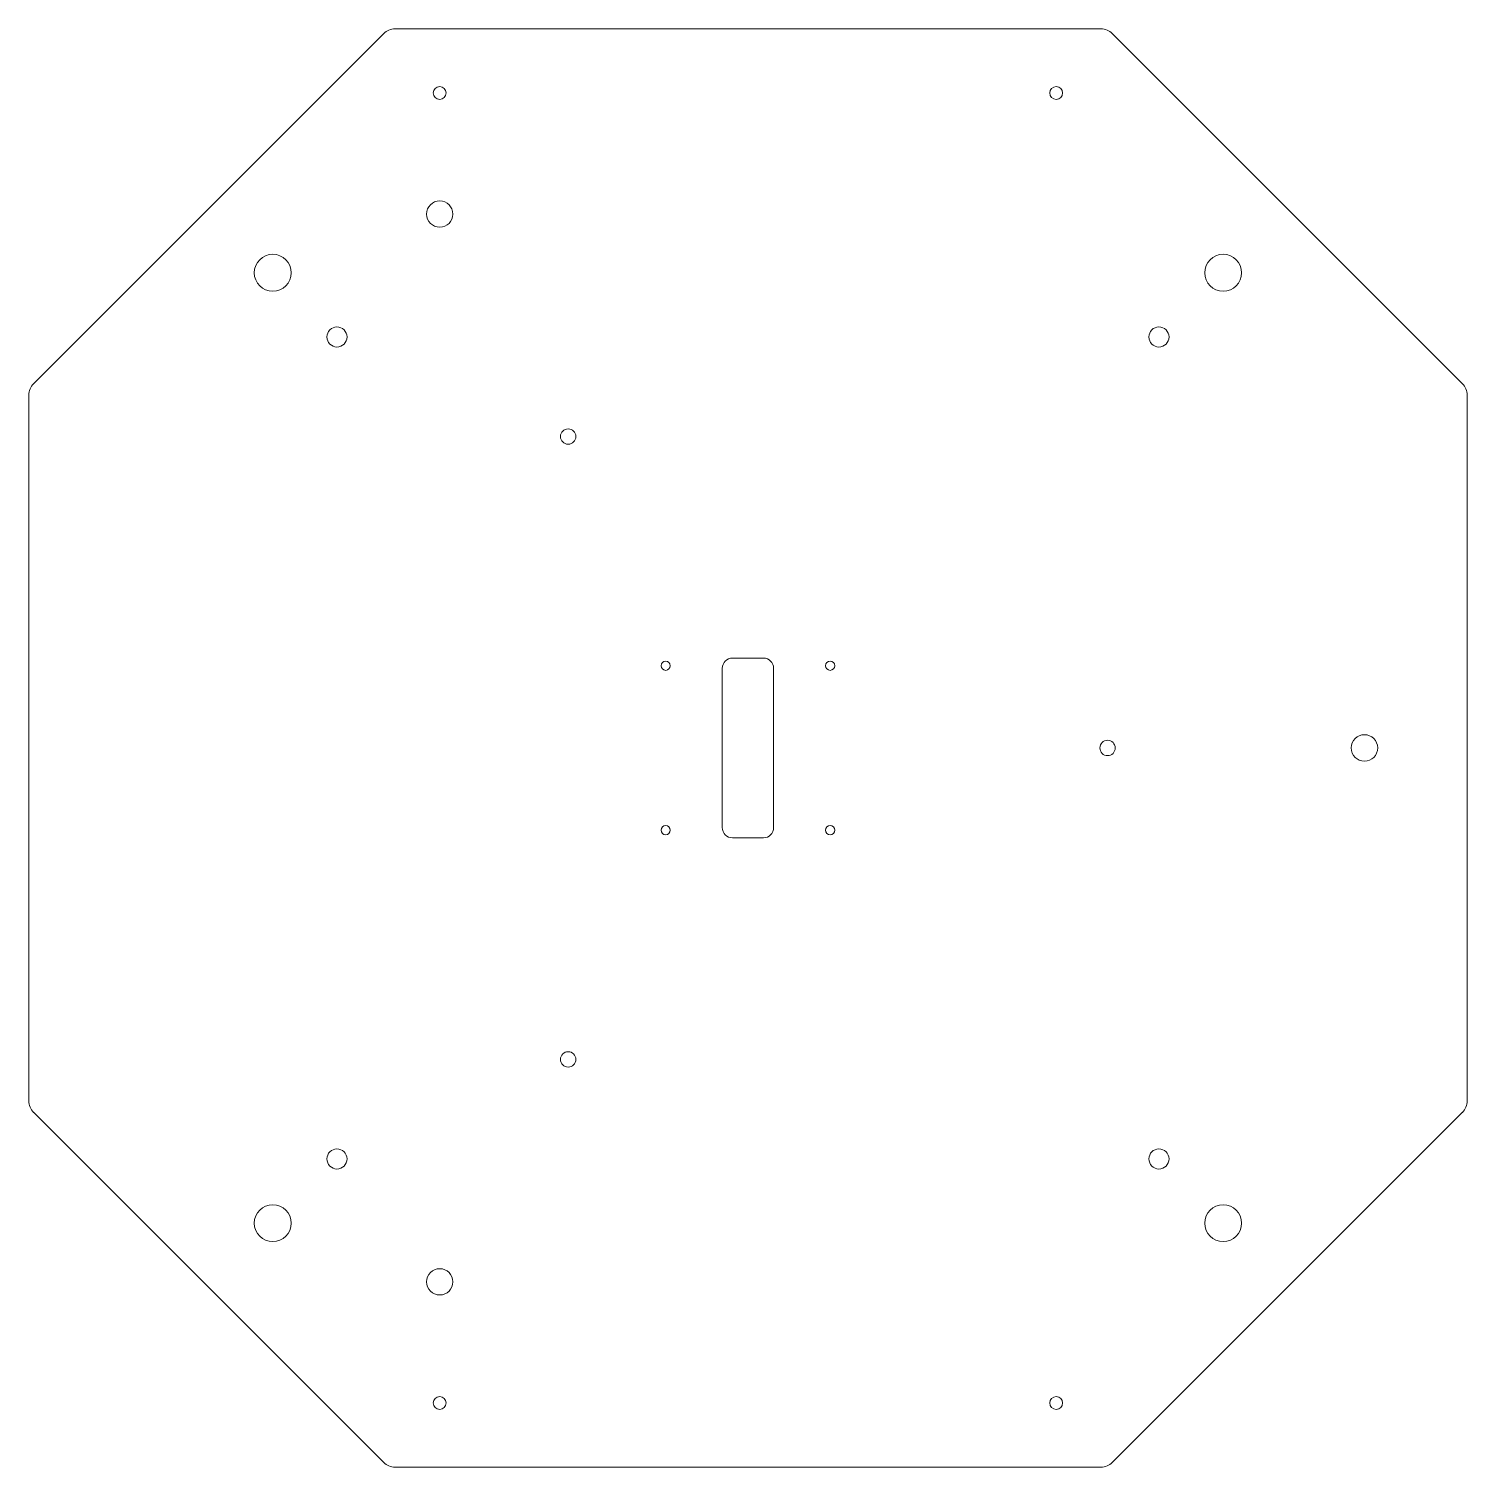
# Model space of a CAD drawing. Header units: inches. Extents: x 14.8 to 28.8, y 10.7 to 24.7.
import ezdxf

# ---------------------------------------------------------------- set-up
doc = ezdxf.new("R2010")
doc.units = ezdxf.units.IN
doc.header["$MEASUREMENT"] = 0

msp = doc.modelspace()

# ---------------------------------------------------------------- linework, layer by layer
at = {"color": 7, "linetype": 'Continuous', "lineweight": 15}
for p, q in [((25.255, 24.658), (18.384, 24.658)), ((18.274, 24.612), (14.865, 21.203)), ((28.774, 21.203), (25.365, 24.612)), ((14.819, 21.093), (14.819, 14.222)), ((28.819, 14.222), (28.819, 21.093)), ((21.669, 18.533), (21.969, 18.533)), ((21.569, 16.883), (21.569, 18.433)), ((22.069, 16.883), (22.069, 18.433)), ((21.669, 16.783), (21.969, 16.783)), ((14.865, 14.112), (18.274, 10.703)), ((25.365, 10.703), (28.774, 14.112)), ((18.384, 10.658), (25.255, 10.658))]:
    msp.add_line(p, q, dxfattribs=at)
for centre, radius in [((18.819, 24.033), 0.0625), ((24.819, 24.033), 0.0625), ((18.819, 22.854), 0.128), ((17.194, 22.283), 0.18), ((26.444, 22.283), 0.18), ((17.819, 21.658), 0.098), ((25.819, 21.658), 0.098), ((20.069, 20.689), 0.0747), ((21.019, 18.458), 0.0445), ((22.619, 18.458), 0.0445), ((27.819, 17.658), 0.129), ((25.319, 17.658), 0.0748), ((21.019, 16.858), 0.0445), ((22.619, 16.858), 0.0445), ((20.069, 14.627), 0.0747), ((17.819, 13.658), 0.098), ((25.819, 13.658), 0.098), ((17.194, 13.033), 0.18), ((26.444, 13.033), 0.18), ((18.819, 12.462), 0.128), ((18.819, 11.283), 0.0625), ((24.819, 11.283), 0.0625)]:
    msp.add_circle(centre, radius, dxfattribs=at)
for centre, radius, start, end in [((18.384, 24.501), 0.156, 90, 135), ((25.255, 24.501), 0.156, 45, 90), ((14.976, 21.093), 0.156, 135, 180), ((28.663, 21.093), 0.156, 0, 45), ((21.669, 18.433), 0.1, 90, 180), ((21.969, 18.433), 0.1, 0, 90), ((21.669, 16.883), 0.1, 180, 270), ((21.969, 16.883), 0.1, 270, 0), ((14.976, 14.222), 0.156, 180, 225), ((28.663, 14.222), 0.156, 315, 0), ((18.384, 10.814), 0.156, 225, 270), ((25.255, 10.814), 0.156, 270, 315)]:
    msp.add_arc(centre, radius, start, end, dxfattribs=at)

doc.saveas('drawing.dxf')
